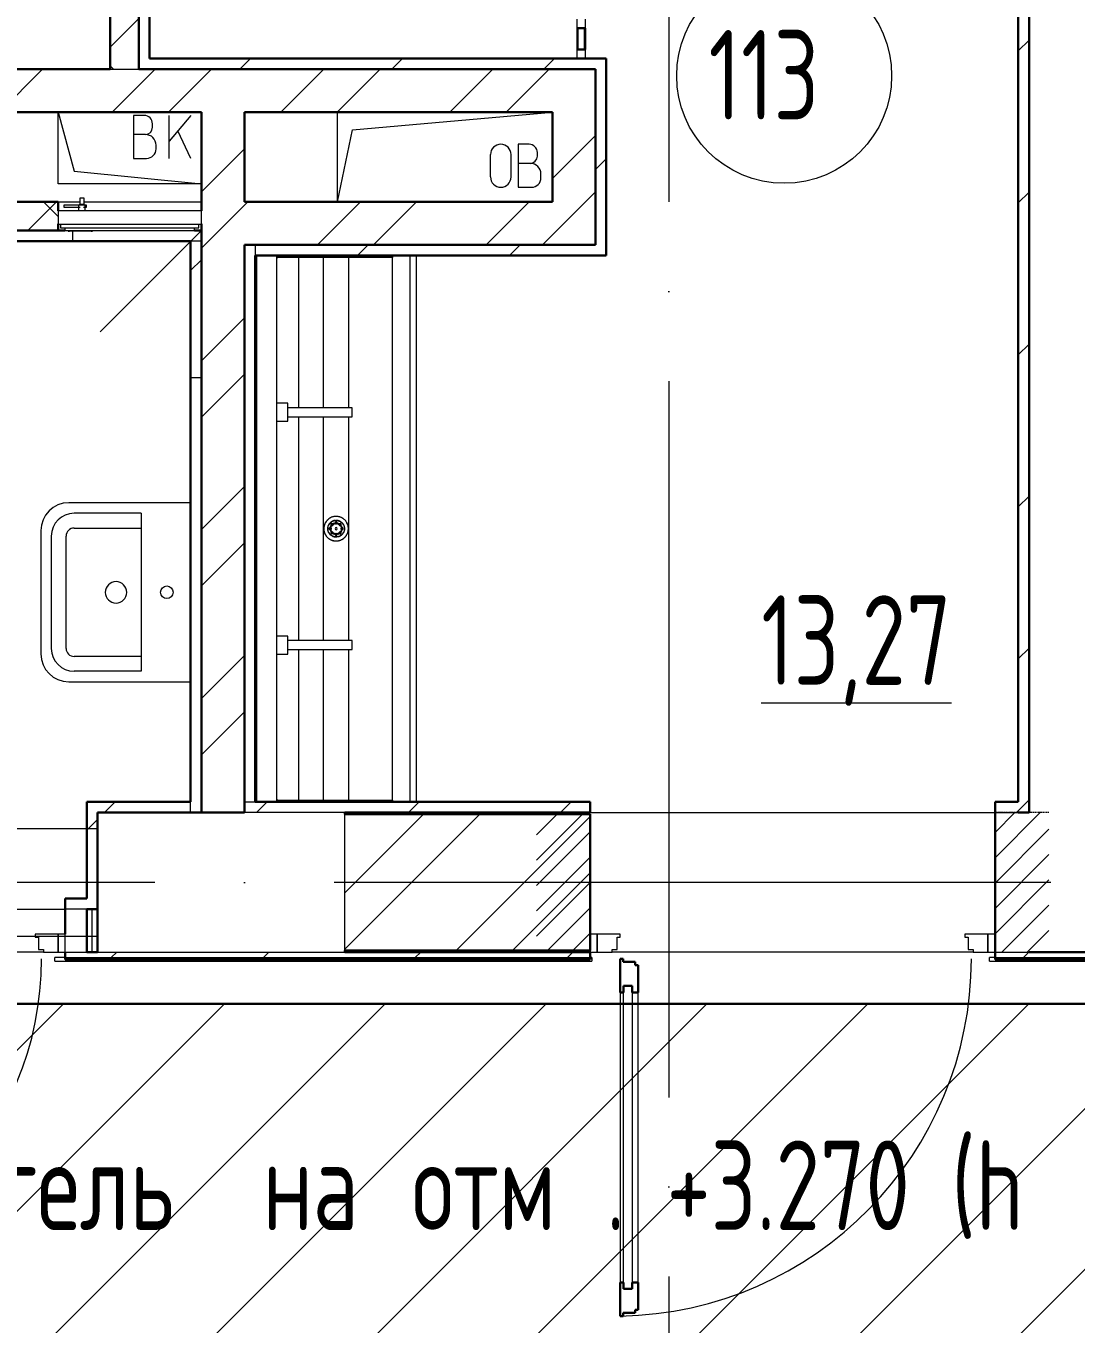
# Model space of a CAD drawing. Header units: millimetres. Extents: x -259809 to 472825, y -397243 to 31861.
# Drawn here: x -48450 to -45520, y -365465 to -361841 of the extents above; entities that cross this region are included whole.
import ezdxf

# ---------------------------------------------------------------- set-up
doc = ezdxf.new("R2010")
doc.units = ezdxf.units.MM
for name, pattern in [('ADSK_Линия сетки', [25, 20, -2.5, 0, -2.5]), ('ADSK_Сверху', [450, 300, -150]), ('ADSK_Штриховая_ш2 п1_5', [4.5, 3, -1.5])]:
    doc.linetypes.add(name, pattern=pattern)
for name, color, linetype, lineweight in [('Аннотация', 252, 'Continuous', 18), ('Витраж', 252, 'Continuous', 9), ('Двери', 252, 'Continuous', 9), ('Линии', 7, 'Continuous', 9), ('лс', 5, 'Continuous', 30), ('Марки помещений', 252, 'Continuous', 20), ('Обобщенные модели', 252, 'Continuous', 18), ('Оборудование', 8, 'Continuous', 18), ('Ограждение', 252, 'Continuous', 9), ('Оси', 252, 'Continuous', 9), ('Перекрытие', 252, 'Continuous', 18), ('Сантехника', 252, 'Continuous', 18), ('Стены внутренние', 252, 'Continuous', 18), ('Стены наружные', 252, 'Continuous', 18), ('Стены разрез', 7, 'Continuous', 30), ('Стены штриховка', 7, 'Continuous', 9)]:
    doc.layers.add(name, color=color, linetype=linetype, lineweight=lineweight)
doc.layers.add('Двери открывание', color=7, linetype='Continuous', lineweight=9, true_color=0xc0c0c0)
doc.styles.add('GOST Common_3', font='', dxfattribs={"height": 3.5})
doc.styles.get('GOST Common_3').set_extended_font_data('GOST 2.304 type A')

# ---------------------------------------------------------------- blocks, each defined once
blk = doc.blocks.new('1 этаж')
at = {"layer": 'Двери', "lineweight": 18, "true_color": 0x636466}
h = blk.add_hatch(dxfattribs=at)
h.set_pattern_fill('FP_2', color=251, angle=180, style=0, pattern_type=2)
h.set_pattern_definition([(225, (-46185.8, -11545.313), (35.3553, -35.3553), [])])
h.paths.add_polyline_path([(-45595.8, -11740.3), (-45595.8, -11350.3), (-45745.8, -11350.3), (-45745.8, -11740.3)])
h.paths.add_polyline_path([(-47025.8, -11740.3), (-46875.8, -11740.3), (-46875.8, -11350.3), (-47025.8, -11350.3)])
at = {"layer": 'Ограждение', "true_color": 0x636466}
h = blk.add_hatch(dxfattribs=at)
h.set_pattern_fill('FP_27', color=251, style=0, pattern_type=2)
h.set_pattern_definition([(0, (-32129.8, 94.4), (0, 600), []), (90, (-32129.8, 94.4), (-600, 4e-14), [])])
h.paths.add_polyline_path([(-46875.8, -11765.3), (-46870.8, -11765.3), (-46870.8, -11755.3), (-46875.8, -11755.3), (-46875.8, -11760.3), (-48340.8, -11760.3), (-48340.8, -11755.3), (-48369.8, -11755.3), (-48369.8, -11765.3), (-47393.4, -11765.3)])
h = blk.add_hatch(dxfattribs=at)
h.set_pattern_fill('FP_26', color=251, style=0, pattern_type=2)
h.set_pattern_definition([(0, (-32119.8, 94.4), (0, 600), []), (90, (-32119.8, 94.4), (-600, 4e-14), [])])
h.paths.add_polyline_path([(-44345.8, -11765.3), (-44350.8, -11760.3), (-45745.8, -11760.3), (-45745.8, -11755.3), (-45760.8, -11755.3), (-45760.8, -11765.3), (-44350.8, -11765.3)])
at = {"color": 251, "lineweight": 18, "true_color": 0x636466}
for p, q in [((-48360.8, -9395.3), (-48316.2, -9559.5)), ((-48360.8, -9595.3), (-48360.8, -9395.3)), ((-48120.6, -9404), (-48150.6, -9404)), ((-48150.6, -9404), (-48150.6, -9524)), ((-47990.6, -9404), (-48050.6, -9475.5)), ((-48050.6, -9524), (-48050.6, -9404)), ((-47580.8, -9645.3), (-47580.8, -9395.3)), ((-47539, -9444.7), (-46980.8, -9395.3)), ((-48117.2, -9457.3), (-48150.6, -9457.3)), ((-48097.2, -9437.3), (-48097.2, -9427.3)), ((-47990.6, -9524), (-48026.5, -9446.8)), ((-47580.8, -9645.3), (-47539, -9444.7)), ((-48087.2, -9497.3), (-48087.2, -9487.3)), ((-47046.4, -9484.6), (-47076.4, -9484.6)), ((-47076.4, -9484.6), (-47076.4, -9604.6)), ((-48150.6, -9524), (-48113.9, -9524)), ((-47153.9, -9575.9), (-47153.9, -9513.3)), ((-47096.6, -9575.9), (-47096.6, -9513.3)), ((-47023.1, -9517.9), (-47023.1, -9507.9)), ((-48316.2, -9559.5), (-47960.8, -9595.3)), ((-47043.1, -9537.9), (-47076.4, -9537.9)), ((-47960.8, -9595.3), (-48360.8, -9595.3)), ((-47013.1, -9577.9), (-47013.1, -9567.9)), ((-47076.4, -9604.6), (-47039.7, -9604.6))]:
    blk.add_line(p, q, dxfattribs=at)
for centre, radius, start, end in [((-48120.6, -9427.3), 23.3, 0, 90), ((-48117.2, -9437.3), 20, 270, 0), ((-48117.2, -9487.3), 30, 0, 90), ((-47125.2, -9513.3), 28.7, 0, 180), ((-47046.4, -9507.9), 23.3, 0, 90), ((-48113.9, -9497.3), 26.7, 270, 0), ((-47043.1, -9517.9), 20, 270, 0), ((-47043.1, -9567.9), 30, 0, 90), ((-47125.2, -9575.9), 28.7, 180, 0), ((-47039.7, -9577.9), 26.7, 270, 0)]:
    blk.add_arc(centre, radius, start, end, dxfattribs=at)
at = {"layer": 'Витраж', "color": 251, "lineweight": 18, "true_color": 0x636466, "extrusion": (0, 0, -1)}
for p, q in [((-46913.3, -9135.3), (-46913.3, -9160.3)), ((-46913.3, -9160.3), (-46888.3, -9160.3)), ((-46888.3, -9160.3), (-46888.3, -9135.3))]:
    blk.add_line(p, q, dxfattribs=at)
at = {"layer": 'Витраж', "color": 251, "true_color": 0x636466}
for p, q in [((-46913.3, -9160.3), (-46913.3, -9220.3)), ((-46888.3, -9160.3), (-46888.3, -9220.3))]:
    blk.add_line(p, q, dxfattribs=at)
at = {"layer": 'Витраж', "color": 251, "lineweight": 18, "true_color": 0x636466}
for p, q in [((-46888.3, -9220.3), (-46913.3, -9220.3)), ((-46913.3, -9220.3), (-46913.3, -9245.3)), ((-46888.3, -9245.3), (-46888.3, -9220.3)), ((-46913.3, -9245.3), (-46888.3, -9245.3))]:
    blk.add_line(p, q, dxfattribs=at)
at = {"layer": 'Двери', "color": 251, "linetype": 'ADSK_Штриховая_ш2 п1_5', "true_color": 0x636466}
for p, q in [((-46875.8, -11350.3), (-47025.8, -11350.3)), ((-46875.8, -11740.3), (-46875.8, -11350.3)), ((-45595.8, -11350.3), (-45745.8, -11350.3)), ((-45745.8, -11350.3), (-45745.8, -11740.3)), ((-47025.8, -11740.3), (-46875.8, -11740.3)), ((-45745.8, -11740.3), (-45595.8, -11740.3))]:
    blk.add_line(p, q, dxfattribs=at)
at = {"layer": 'Двери', "color": 251, "true_color": 0x636466}
for p, q in [((-48360.8, -11690.3), (-48424.8, -11690.3)), ((-48424.8, -11690.3), (-48424.8, -11698.3)), ((-48424.8, -11698.3), (-48415.8, -11698.3)), ((-48415.8, -11698.3), (-48415.8, -11732.3)), ((-48340.8, -11690.3), (-48360.8, -11690.3)), ((-48360.8, -11690.3), (-48360.8, -11740.3)), ((-48360.8, -11740.3), (-48360.8, -11690.3)), ((-48340.8, -11740.3), (-48340.8, -11690.3)), ((-46875.8, -11690.3), (-46875.8, -11740.3)), ((-46855.8, -11690.3), (-46875.8, -11690.3)), ((-46855.8, -11740.3), (-46855.8, -11690.3)), ((-46791.8, -11690.3), (-46855.8, -11690.3)), ((-46855.8, -11690.3), (-46855.8, -11740.3)), ((-46800.8, -11732.3), (-46800.8, -11698.3)), ((-46800.8, -11698.3), (-46791.8, -11698.3)), ((-46791.8, -11698.3), (-46791.8, -11690.3)), ((-45765.8, -11690.3), (-45829.8, -11690.3)), ((-45829.8, -11690.3), (-45829.8, -11698.3)), ((-45829.8, -11698.3), (-45820.8, -11698.3)), ((-45820.8, -11698.3), (-45820.8, -11732.3)), ((-45745.8, -11690.3), (-45765.8, -11690.3)), ((-45765.8, -11690.3), (-45765.8, -11740.3)), ((-45765.8, -11740.3), (-45765.8, -11690.3)), ((-45745.8, -11740.3), (-45745.8, -11690.3)), ((-48415.8, -11732.3), (-48401.8, -11732.3)), ((-48401.8, -11732.3), (-48401.8, -11740.3)), ((-48401.8, -11740.3), (-48360.8, -11740.3)), ((-48360.8, -11740.3), (-48340.8, -11740.3)), ((-46875.8, -11740.3), (-46855.8, -11740.3)), ((-46855.8, -11740.3), (-46814.8, -11740.3)), ((-46814.8, -11740.3), (-46814.8, -11732.3)), ((-46814.8, -11732.3), (-46800.8, -11732.3)), ((-45820.8, -11732.3), (-45806.8, -11732.3)), ((-45806.8, -11732.3), (-45806.8, -11740.3)), ((-45806.8, -11740.3), (-45765.8, -11740.3)), ((-45765.8, -11740.3), (-45745.8, -11740.3)), ((-46782.8, -11834.3), (-46758.8, -11834.3)), ((-46782.8, -12680.3), (-46782.8, -11834.3)), ((-46758.8, -11834.3), (-46758.8, -12680.3)), ((-46791.8, -11852.3), (-46791.8, -12662.3)), ((-46741.8, -12662.3), (-46741.8, -11852.3)), ((-46758.8, -12680.3), (-46782.8, -12680.3))]:
    blk.add_line(p, q, dxfattribs=at)
at = {"layer": 'Двери', "color": 251, "lineweight": 30, "true_color": 0x636466}
for p, q in [((-46783.8, -11758.3), (-46791.8, -11758.3)), ((-46791.8, -11758.3), (-46791.8, -11852.3)), ((-46783.8, -11767.3), (-46783.8, -11758.3)), ((-46749.8, -11767.3), (-46783.8, -11767.3)), ((-46749.8, -11776.3), (-46749.8, -11767.3)), ((-46741.8, -11776.3), (-46749.8, -11776.3)), ((-46741.8, -11852.3), (-46741.8, -11776.3)), ((-46782.8, -11834.3), (-46782.8, -11852.3)), ((-46758.8, -11834.3), (-46782.8, -11834.3)), ((-46758.8, -11852.3), (-46758.8, -11834.3)), ((-46782.8, -11852.3), (-46791.8, -11852.3)), ((-46741.8, -11852.3), (-46758.8, -11852.3)), ((-46791.8, -12662.3), (-46791.8, -12756.3)), ((-46782.8, -12662.3), (-46791.8, -12662.3)), ((-46782.8, -12680.3), (-46782.8, -12662.3)), ((-46758.8, -12680.3), (-46782.8, -12680.3)), ((-46758.8, -12662.3), (-46758.8, -12680.3)), ((-46741.8, -12662.3), (-46758.8, -12662.3)), ((-46741.8, -12738.3), (-46741.8, -12662.3)), ((-46791.8, -12756.3), (-46783.8, -12756.3)), ((-46783.8, -12756.3), (-46783.8, -12747.3)), ((-46783.8, -12747.3), (-46749.8, -12747.3)), ((-46749.8, -12747.3), (-46749.8, -12738.3)), ((-46749.8, -12738.3), (-46741.8, -12738.3))]:
    blk.add_line(p, q, dxfattribs=at)
at = {"layer": 'Двери открывание', "color": 251, "true_color": 0x636466}
for centre, radius, start in [((-49304.8, -11758.3), 898, 271.1485), ((-46809.8, -11758.3), 998, 271.0334)]:
    blk.add_arc(centre, radius, start, 0, dxfattribs=at)
at = {"layer": 'Линии', "color": 251, "linetype": 'ADSK_Сверху', "ltscale": 100, "true_color": 0x636466}
for p, q in [((-59080.8, -11395.3), (-48250.8, -11395.3)), ((-59080.8, -11695.3), (-48250.8, -11695.3))]:
    blk.add_line(p, q, dxfattribs=at)
at = {"layer": 'Марки помещений', "color": 251, "true_color": 0x636466}
blk.add_circle((-46334.3, -9293.4), 300, dxfattribs=at)
at = {"layer": 'Обобщенные модели', "color": 251, "true_color": 0x636466}
for p, q in [((-47990.8, -10485.3), (-48330.8, -10485.3)), ((-48128.8, -10514.7), (-48316, -10514.7)), ((-48128.8, -10514.7), (-48128.8, -10955.9)), ((-48408.8, -10563.3), (-48408.8, -10735.4)), ((-48379.5, -10892.3), (-48379.5, -10578.3)), ((-48338.2, -10892.3), (-48338.2, -10578.3)), ((-48316, -10556), (-48128.8, -10556)), ((-48408.8, -10735.4), (-48408.8, -10907.4)), ((-48128.8, -10914.6), (-48316, -10914.6)), ((-48128.8, -10955.9), (-48316, -10955.9)), ((-48330.8, -10985.3), (-47990.8, -10985.3))]:
    blk.add_line(p, q, dxfattribs=at)
blk.add_circle((-48057.1, -10735.3), 17.5, dxfattribs=at)
for centre, radius, start, end in [((-48330.8, -10563.3), 78, 90, 180), ((-48316, -10578.3), 63.6, 90, 180), ((-48316, -10578.3), 22.3, 90, 180), ((-48199, -10735.7), 30, 90, 270), ((-48199, -10735.7), 30, 270, 90), ((-48330.8, -10907.4), 78, 180, 270), ((-48316, -10892.3), 63.6, 180, 270), ((-48316, -10892.3), 22.3, 180, 270)]:
    blk.add_arc(centre, radius, start, end, dxfattribs=at)
at = {"layer": 'Оборудование', "color": 251, "true_color": 0x636466}
for p, q in [((-48300.4, -9635), (-48300.4, -9652.5)), ((-48288.2, -9635), (-48300.4, -9635)), ((-48288.2, -9652.5), (-48288.2, -9635)), ((-48360.8, -9670.3), (-48360.8, -9706.7)), ((-47960.8, -9670.3), (-48360.8, -9670.3)), ((-48345, -9654.9), (-48345, -9659.9)), ((-48299.1, -9654.9), (-48345, -9654.9)), ((-48345, -9659.9), (-48299.1, -9659.9)), ((-48304, -9654.4), (-48304, -9670.3)), ((-48284.7, -9654.4), (-48304, -9654.4)), ((-48300.4, -9652.5), (-48302.4, -9654.4)), ((-48288.2, -9652.5), (-48300.4, -9652.5)), ((-48281.2, -9654.9), (-48289.5, -9654.9)), ((-48289.5, -9659.9), (-48281.2, -9659.9)), ((-48286.2, -9654.4), (-48288.2, -9652.5)), ((-48284.7, -9670.3), (-48284.7, -9654.4)), ((-48281.2, -9659.9), (-48281.2, -9654.9)), ((-47960.8, -9706.7), (-47960.8, -9670.3)), ((-48359.9, -9707.6), (-47961.7, -9707.6)), ((-48353.8, -9707.6), (-48353.8, -9717.4)), ((-47967.8, -9717.4), (-47967.8, -9707.6)), ((-48352.8, -9718.3), (-47968.8, -9718.3)), ((-48341.8, -9719.8), (-48341.8, -9725.3)), ((-48341.8, -9725.3), (-47979.8, -9725.3)), ((-48332.8, -9725.3), (-48332.8, -9727.3)), ((-48332.8, -9727.3), (-48328.8, -9727.3)), ((-48268.3, -9727.3), (-48328.8, -9727.3)), ((-48268.3, -9727.3), (-48264.3, -9727.3)), ((-48264.3, -9727.3), (-48264.3, -9725.3)), ((-47960.8, -9725.3), (-48243.6, -10008.2)), ((-47979.8, -9725.3), (-47979.8, -9719.8))]:
    blk.add_line(p, q, dxfattribs=at)
for points, knots in [([(-48360.8, -9706.7), (-48360.8, -9706.8), (-48360.8, -9706.9), (-48360.7, -9707.1), (-48360.6, -9707.3), (-48360.4, -9707.4), (-48360.3, -9707.5), (-48360.1, -9707.6), (-48360, -9707.6), (-48359.9, -9707.6)], [0, 0, 0, 0, 0.166667, 0.333333, 0.458333, 0.583333, 0.708333, 0.833333, 1, 1, 1, 1]), ([(-47961.7, -9707.6), (-47961.6, -9707.6), (-47961.5, -9707.6), (-47961.3, -9707.5), (-47961.2, -9707.4), (-47961, -9707.3), (-47960.9, -9707.1), (-47960.8, -9706.9), (-47960.8, -9706.8), (-47960.8, -9706.7)], [-1, -1, -1, -1, -0.833333, -0.75, -0.583333, -0.458333, -0.333333, -0.166667, 0, 0, 0, 0]), ([(-48353.8, -9717.4), (-48353.8, -9717.4), (-48353.8, -9717.6), (-48353.7, -9717.8), (-48353.6, -9718), (-48353.4, -9718.1), (-48353.3, -9718.2), (-48353.2, -9718.2), (-48353.1, -9718.3), (-48352.9, -9718.3), (-48352.8, -9718.3)], [0, 0, 0, 0, 0.166667, 0.333333, 0.458333, 0.583333, 0.666667, 0.75, 0.833333, 1, 1, 1, 1]), ([(-48343.3, -9718.3), (-48343.2, -9718.3), (-48343, -9718.3), (-48342.7, -9718.4), (-48342.6, -9718.5), (-48342.4, -9718.6), (-48342.2, -9718.8), (-48342.1, -9718.9), (-48342, -9719.1), (-48341.9, -9719.3), (-48341.8, -9719.5), (-48341.8, -9719.7), (-48341.8, -9719.8)], [0, 0, 0, 0, 0.166667, 0.25, 0.333333, 0.416667, 0.5, 0.583333, 0.666667, 0.75, 0.833333, 1, 1, 1, 1]), ([(-47979.8, -9719.8), (-47979.8, -9719.7), (-47979.8, -9719.5), (-47979.7, -9719.3), (-47979.6, -9719.1), (-47979.5, -9718.9), (-47979.4, -9718.8), (-47979.2, -9718.6), (-47979, -9718.5), (-47978.9, -9718.4), (-47978.6, -9718.3), (-47978.4, -9718.3), (-47978.3, -9718.3)], [-1, -1, -1, -1, -0.833333, -0.75, -0.666667, -0.583333, -0.5, -0.416667, -0.333333, -0.25, -0.166667, 0, 0, 0, 0]), ([(-47968.8, -9718.3), (-47968.7, -9718.3), (-47968.5, -9718.3), (-47968.4, -9718.2), (-47968.3, -9718.2), (-47968.2, -9718.1), (-47968, -9718), (-47967.9, -9717.8), (-47967.8, -9717.6), (-47967.8, -9717.4), (-47967.8, -9717.4)], [-1, -1, -1, -1, -0.833333, -0.75, -0.666667, -0.583333, -0.458333, -0.333333, -0.166667, 0, 0, 0, 0])]:
    blk.add_open_spline(points, degree=3, knots=knots, dxfattribs=at)
at = {"layer": 'Ограждение', "color": 251, "true_color": 0x636466}
for p, q in [((-48369.8, -11765.3), (-48369.8, -11755.3)), ((-48340.8, -11755.3), (-48369.8, -11755.3)), ((-48369.8, -11765.3), (-46870.8, -11765.3)), ((-46870.8, -11755.3), (-46875.8, -11755.3)), ((-46870.8, -11755.3), (-46870.8, -11765.3)), ((-45760.8, -11765.3), (-45760.8, -11755.3)), ((-45745.8, -11755.3), (-45760.8, -11755.3)), ((-45760.8, -11765.3), (-44345.8, -11765.3))]:
    blk.add_line(p, q, dxfattribs=at)
at = {"layer": 'Оси', "color": 251, "linetype": 'ADSK_Линия сетки', "ltscale": 100, "true_color": 0x636466}
for p, q in [((-46655.8, -2645.3), (-46655.8, -33771.4)), ((4411.5, -11545.3), (-72528.1, -11545.3))]:
    blk.add_line(p, q, dxfattribs=at)
at = {"layer": 'Перекрытие', "color": 251, "ltscale": 100, "true_color": 0x636466}
for p, q in [((-48360.8, -9595.3), (-48360.8, -9395.3)), ((-47580.8, -9645.3), (-47580.8, -9395.3)), ((-47960.8, -9595.3), (-48360.8, -9595.3))]:
    blk.add_line(p, q, dxfattribs=at)
at = {"layer": 'Сантехника', "color": 251, "true_color": 0x636466}
for p, q in [((-47805.8, -11320.3), (-47805.8, -9795.3)), ((-47749.8, -9800.3), (-47749.8, -9795.3)), ((-47749.8, -9795.3), (-47749.8, -9800.3)), ((-47749.8, -11315.3), (-47749.8, -9800.3)), ((-47749.8, -9800.3), (-47747.4, -9800.3)), ((-47738.9, -9800.3), (-47747.4, -9800.3)), ((-47738.9, -9800.3), (-47738.9, -9795.3)), ((-47427.8, -9800.3), (-47738.9, -9800.3)), ((-47688.4, -10220.4), (-47688.4, -9800.3)), ((-47620.4, -10220.3), (-47620.4, -9800.3)), ((-47549.7, -10220.3), (-47549.7, -9800.3)), ((-47427.8, -9795.3), (-47427.8, -9800.3)), ((-47427.8, -11315.3), (-47427.8, -9800.3)), ((-47377.8, -11320.3), (-47377.8, -9795.3)), ((-47360.8, -11320.3), (-47360.8, -9795.3)), ((-47719.8, -10207.8), (-47749.8, -10207.8)), ((-47719.8, -10257.8), (-47719.8, -10207.8)), ((-47539.8, -10220.3), (-47719.8, -10220.3)), ((-47719.8, -10245.3), (-47539.8, -10245.3)), ((-47688.4, -10870.4), (-47688.4, -10245.2)), ((-47620.4, -10870.3), (-47620.4, -10245.3)), ((-47549.7, -10870.3), (-47549.7, -10245.3)), ((-47539.8, -10245.3), (-47539.8, -10220.3)), ((-47749.8, -10257.8), (-47719.8, -10257.8)), ((-47719.8, -10857.8), (-47749.8, -10857.8)), ((-47719.8, -10907.8), (-47719.8, -10857.8)), ((-47539.8, -10870.3), (-47719.8, -10870.3)), ((-47539.8, -10895.3), (-47539.8, -10870.3)), ((-47749.8, -10907.8), (-47719.8, -10907.8)), ((-47719.8, -10895.3), (-47539.8, -10895.3)), ((-47688.4, -11315.3), (-47688.4, -10895.2)), ((-47620.4, -11315.3), (-47620.4, -10895.3)), ((-47549.7, -11315.3), (-47549.7, -10895.3)), ((-47749.8, -11320.3), (-47749.8, -11315.3)), ((-47747.4, -11315.3), (-47749.8, -11315.3)), ((-47749.8, -11315.3), (-47749.8, -11320.3)), ((-47747.4, -11315.3), (-47738.9, -11315.3)), ((-47738.9, -11315.3), (-47427.8, -11315.3)), ((-47738.9, -11320.3), (-47738.9, -11315.3)), ((-47427.8, -11315.3), (-47427.8, -11320.3))]:
    blk.add_line(p, q, dxfattribs=at)
at = {"layer": 'Сантехника', "color": 251, "true_color": 0x636466, "flags": 128}
for points in [[(-47550.5, -10557.8), (-47550.5, -10556.4), (-47550.6, -10555.1), (-47550.7, -10553.7), (-47550.9, -10552.3), (-47551.2, -10551), (-47551.5, -10549.7), (-47551.8, -10548.3), (-47552.2, -10547), (-47552.7, -10545.7), (-47553.2, -10544.5), (-47553.8, -10543.2), (-47554.4, -10542), (-47555, -10540.8), (-47555.7, -10539.6), (-47556.5, -10538.4), (-47557.3, -10537.3), (-47558.1, -10536.2), (-47559, -10535.2), (-47559.9, -10534.2), (-47560.9, -10533.2), (-47561.9, -10532.3), (-47562.9, -10531.4), (-47564, -10530.5), (-47565.1, -10529.7), (-47566.3, -10529), (-47567.4, -10528.2), (-47568.6, -10527.6), (-47569.9, -10526.9), (-47571.1, -10526.4), (-47572.4, -10525.8), (-47573.7, -10525.4), (-47575, -10525), (-47576.3, -10524.6), (-47577.6, -10524.3), (-47579, -10524), (-47580.3, -10523.8), (-47581.7, -10523.7), (-47583.1, -10523.6), (-47584.4, -10523.5), (-47585.8, -10523.5), (-47587.2, -10523.6), (-47588.5, -10523.7), (-47589.9, -10523.9), (-47591.3, -10524.1), (-47592.6, -10524.4), (-47593.9, -10524.7), (-47595.2, -10525.1), (-47596.5, -10525.6), (-47597.8, -10526.1), (-47599.1, -10526.6), (-47600.3, -10527.2), (-47601.5, -10527.9), (-47602.7, -10528.6), (-47603.9, -10529.3), (-47605, -10530.1), (-47606.1, -10530.9), (-47607.1, -10531.8), (-47608.2, -10532.7), (-47609.1, -10533.7), (-47610.1, -10534.6), (-47611, -10535.7), (-47611.9, -10536.7), (-47612.7, -10537.8), (-47613.5, -10539), (-47614.2, -10540.1), (-47614.9, -10541.3), (-47615.5, -10542.5), (-47616.1, -10543.8), (-47616.6, -10545), (-47617.1, -10546.3), (-47617.6, -10547.6), (-47617.9, -10548.9), (-47618.3, -10550.3), (-47618.5, -10551.6), (-47618.8, -10553), (-47618.9, -10554.3), (-47619, -10555.7), (-47619.1, -10557.1), (-47619.1, -10557.8)], [(-47608.1, -10557.8), (-47608.1, -10556.9), (-47608, -10556), (-47607.9, -10555), (-47607.8, -10554.1), (-47607.6, -10553.2), (-47607.4, -10552.3), (-47607.2, -10551.4), (-47606.9, -10550.5), (-47606.6, -10549.6), (-47606.3, -10548.7), (-47605.9, -10547.9), (-47605.5, -10547.1), (-47605, -10546.2), (-47604.5, -10545.4), (-47604, -10544.7), (-47603.5, -10543.9), (-47602.9, -10543.2), (-47602.3, -10542.4), (-47601.7, -10541.8), (-47601, -10541.1), (-47600.4, -10540.5), (-47599.6, -10539.9), (-47598.9, -10539.3), (-47598.2, -10538.7), (-47597.4, -10538.2), (-47596.6, -10537.7), (-47595.8, -10537.3), (-47595, -10536.8), (-47594.1, -10536.5), (-47593.2, -10536.1), (-47592.4, -10535.8), (-47591.5, -10535.5), (-47590.6, -10535.2), (-47589.7, -10535), (-47588.8, -10534.9), (-47587.8, -10534.7), (-47586.9, -10534.6), (-47586, -10534.5), (-47585.1, -10534.5), (-47584.1, -10534.5), (-47583.2, -10534.6), (-47582.3, -10534.7), (-47581.3, -10534.8), (-47580.4, -10534.9), (-47579.5, -10535.1), (-47578.6, -10535.4), (-47577.7, -10535.6), (-47576.8, -10535.9), (-47576, -10536.3), (-47575.1, -10536.6), (-47574.3, -10537), (-47573.4, -10537.5), (-47572.6, -10537.9), (-47571.9, -10538.4), (-47571.1, -10539), (-47570.3, -10539.5), (-47569.6, -10540.1), (-47568.9, -10540.8), (-47568.3, -10541.4), (-47567.6, -10542.1), (-47567, -10542.8), (-47566.4, -10543.5), (-47565.9, -10544.2), (-47565.3, -10545), (-47564.8, -10545.8), (-47564.4, -10546.6), (-47563.9, -10547.4), (-47563.5, -10548.3), (-47563.2, -10549.1), (-47562.8, -10550), (-47562.6, -10550.9), (-47562.3, -10551.8), (-47562.1, -10552.7), (-47561.9, -10553.6), (-47561.7, -10554.5), (-47561.6, -10555.5), (-47561.5, -10556.4), (-47561.5, -10557.3), (-47561.5, -10557.8)], [(-47605.2, -10547.2), (-47604.8, -10546.4), (-47604.3, -10545.6), (-47603.8, -10544.8), (-47603.3, -10544.1), (-47602.7, -10543.3), (-47602.1, -10542.6), (-47601.5, -10541.9), (-47600.9, -10541.3), (-47600.2, -10540.7), (-47599.5, -10540.1), (-47598.8, -10539.5)], [(-47601.3, -10541.4), (-47602, -10542.1), (-47602.6, -10542.8), (-47603.2, -10543.5), (-47603.7, -10544.2), (-47604.3, -10545), (-47604.8, -10545.8), (-47605.2, -10546.6)], [(-47601, -10557.8), (-47601, -10557.2), (-47600.9, -10556.5), (-47600.9, -10555.9), (-47600.8, -10555.2), (-47600.7, -10554.6), (-47600.5, -10554), (-47600.4, -10553.3), (-47600.2, -10552.7), (-47600, -10552.1), (-47599.7, -10551.5), (-47599.5, -10550.9), (-47599.2, -10550.3), (-47598.9, -10549.8), (-47598.5, -10549.2), (-47598.2, -10548.7), (-47597.8, -10548.1), (-47597.4, -10547.6), (-47597, -10547.1), (-47596.5, -10546.7), (-47596.1, -10546.2), (-47595.6, -10545.7), (-47595.1, -10545.3), (-47594.6, -10544.9), (-47594.1, -10544.5), (-47593.6, -10544.2)], [(-47598, -10538.9), (-47597.2, -10538.4), (-47596.5, -10537.9), (-47595.7, -10537.5), (-47594.8, -10537.1), (-47594, -10536.7), (-47593.1, -10536.3), (-47592.3, -10536), (-47591.4, -10535.7), (-47590.5, -10535.5), (-47589.6, -10535.3), (-47588.7, -10535.1), (-47587.8, -10535), (-47586.9, -10534.9), (-47586, -10534.8), (-47585.1, -10534.8), (-47584.1, -10534.8), (-47583.2, -10534.8), (-47582.3, -10534.9), (-47581.4, -10535), (-47580.5, -10535.2), (-47579.6, -10535.4), (-47578.7, -10535.6), (-47577.8, -10535.9), (-47576.9, -10536.2), (-47576.1, -10536.5), (-47575.2, -10536.9), (-47574.4, -10537.3), (-47573.6, -10537.7), (-47572.8, -10538.2), (-47572, -10538.7), (-47571.2, -10539.2), (-47570.5, -10539.7), (-47569.8, -10540.3), (-47569.1, -10540.9), (-47568.4, -10541.6), (-47567.8, -10542.3), (-47567.2, -10542.9), (-47566.6, -10543.7), (-47566.1, -10544.4), (-47565.6, -10545.2), (-47565.1, -10545.9), (-47564.6, -10546.7)], [(-47588.3, -10534.8), (-47589.2, -10534.9), (-47590.1, -10535.1), (-47591, -10535.4), (-47591.9, -10535.6), (-47592.8, -10535.9), (-47593.6, -10536.3), (-47594.5, -10536.6), (-47595.3, -10537)], [(-47588.2, -10542), (-47587.6, -10541.8), (-47586.9, -10541.8), (-47586.3, -10541.7), (-47585.6, -10541.6), (-47585, -10541.6), (-47584.3, -10541.6), (-47583.7, -10541.7), (-47583, -10541.7), (-47582.4, -10541.8), (-47581.8, -10541.9)], [(-47573.8, -10537.3), (-47574.7, -10536.8), (-47575.5, -10536.5), (-47576.4, -10536.1), (-47577.2, -10535.8), (-47578.1, -10535.5), (-47579, -10535.2), (-47579.9, -10535), (-47580.8, -10534.9), (-47581.8, -10534.7)], [(-47575.8, -10544.3), (-47575.3, -10544.7), (-47574.8, -10545.1), (-47574.3, -10545.5), (-47573.8, -10546), (-47573.3, -10546.4), (-47572.9, -10546.9), (-47572.4, -10547.4), (-47572, -10547.9), (-47571.6, -10548.4), (-47571.3, -10548.9), (-47570.9, -10549.5), (-47570.6, -10550), (-47570.3, -10550.6), (-47570, -10551.2), (-47569.8, -10551.8), (-47569.5, -10552.4), (-47569.3, -10553), (-47569.2, -10553.6), (-47569, -10554.3), (-47568.9, -10554.9), (-47568.8, -10555.5), (-47568.7, -10556.2), (-47568.6, -10556.8), (-47568.6, -10557.5), (-47568.6, -10557.8)], [(-47564.6, -10546.2), (-47565.1, -10545.4), (-47565.6, -10544.7), (-47566.1, -10543.9), (-47566.7, -10543.2), (-47567.3, -10542.4), (-47567.9, -10541.8), (-47568.6, -10541.1)], [(-47619.1, -10557.8), (-47619.1, -10559.2), (-47619, -10560.6), (-47618.9, -10561.9), (-47618.7, -10563.3), (-47618.4, -10564.6), (-47618.1, -10566), (-47617.8, -10567.3), (-47617.4, -10568.6), (-47616.9, -10569.9), (-47616.4, -10571.2), (-47615.8, -10572.4), (-47615.2, -10573.7), (-47614.6, -10574.9), (-47613.9, -10576), (-47613.1, -10577.2), (-47612.3, -10578.3), (-47611.5, -10579.4), (-47610.6, -10580.4), (-47609.7, -10581.4), (-47608.7, -10582.4), (-47607.7, -10583.4), (-47606.7, -10584.2), (-47605.6, -10585.1), (-47604.5, -10585.9), (-47603.3, -10586.7), (-47602.2, -10587.4), (-47601, -10588.1), (-47599.7, -10588.7), (-47598.5, -10589.3), (-47597.2, -10589.8), (-47595.9, -10590.3), (-47594.6, -10590.7), (-47593.3, -10591), (-47592, -10591.4), (-47590.6, -10591.6), (-47589.3, -10591.8), (-47587.9, -10592), (-47586.5, -10592.1), (-47585.2, -10592.1), (-47583.8, -10592.1), (-47582.4, -10592), (-47581.1, -10591.9), (-47579.7, -10591.7), (-47578.4, -10591.5), (-47577, -10591.2), (-47575.7, -10590.9), (-47574.4, -10590.5), (-47573.1, -10590), (-47571.8, -10589.5), (-47570.5, -10589), (-47569.3, -10588.4), (-47568.1, -10587.8), (-47566.9, -10587.1), (-47565.7, -10586.3), (-47564.6, -10585.5), (-47563.5, -10584.7), (-47562.5, -10583.8), (-47561.4, -10582.9), (-47560.5, -10582), (-47559.5, -10581), (-47558.6, -10580), (-47557.7, -10578.9), (-47556.9, -10577.8), (-47556.1, -10576.7), (-47555.4, -10575.5), (-47554.7, -10574.3), (-47554.1, -10573.1), (-47553.5, -10571.8), (-47553, -10570.6), (-47552.5, -10569.3), (-47552, -10568), (-47551.7, -10566.7), (-47551.3, -10565.4), (-47551.1, -10564), (-47550.8, -10562.7), (-47550.7, -10561.3), (-47550.6, -10559.9), (-47550.5, -10558.6), (-47550.5, -10557.8)], [(-47607.7, -10553.6), (-47607.9, -10554.5), (-47608, -10555.5), (-47608.1, -10556.4), (-47608.1, -10557.3), (-47608.1, -10557.8)], [(-47608.1, -10557.8), (-47608.1, -10558.7), (-47608, -10559.7), (-47607.9, -10560.6), (-47607.8, -10561.5)], [(-47561.5, -10557.8), (-47561.5, -10558.7), (-47561.6, -10559.7), (-47561.7, -10560.6), (-47561.8, -10561.5), (-47562, -10562.4), (-47562.2, -10563.4), (-47562.4, -10564.3), (-47562.7, -10565.1), (-47563, -10566), (-47563.3, -10566.9), (-47563.7, -10567.7), (-47564.1, -10568.6), (-47564.6, -10569.4), (-47565.1, -10570.2), (-47565.6, -10571), (-47566.1, -10571.7), (-47566.7, -10572.5), (-47567.3, -10573.2), (-47567.9, -10573.9), (-47568.6, -10574.5), (-47569.2, -10575.2), (-47570, -10575.8), (-47570.7, -10576.4), (-47571.4, -10576.9), (-47572.2, -10577.4), (-47573, -10577.9), (-47573.8, -10578.4), (-47574.7, -10578.8), (-47575.5, -10579.2), (-47576.4, -10579.5), (-47577.2, -10579.8), (-47578.1, -10580.1), (-47579, -10580.4), (-47579.9, -10580.6), (-47580.8, -10580.8), (-47581.8, -10580.9), (-47582.7, -10581), (-47583.6, -10581.1), (-47584.5, -10581.1), (-47585.5, -10581.1), (-47586.4, -10581.1), (-47587.3, -10581), (-47588.3, -10580.9), (-47589.2, -10580.7), (-47590.1, -10580.5), (-47591, -10580.3), (-47591.9, -10580), (-47592.8, -10579.7), (-47593.6, -10579.4), (-47594.5, -10579), (-47595.3, -10578.6), (-47596.2, -10578.2), (-47597, -10577.7), (-47597.7, -10577.2), (-47598.5, -10576.7), (-47599.3, -10576.1), (-47600, -10575.5), (-47600.7, -10574.9), (-47601.3, -10574.2), (-47602, -10573.6), (-47602.6, -10572.9), (-47603.2, -10572.1), (-47603.7, -10571.4), (-47604.3, -10570.6), (-47604.8, -10569.8), (-47605.2, -10569), (-47605.7, -10568.2), (-47606.1, -10567.3), (-47606.4, -10566.5), (-47606.8, -10565.6), (-47607, -10564.7), (-47607.3, -10563.8), (-47607.5, -10562.9), (-47607.7, -10562), (-47607.9, -10561.1), (-47608, -10560.2), (-47608.1, -10559.2), (-47608.1, -10558.3), (-47608.1, -10557.8)], [(-47607.8, -10557.8), (-47607.8, -10556.9), (-47607.8, -10556), (-47607.7, -10555.1), (-47607.5, -10554.1), (-47607.4, -10553.2), (-47607.2, -10552.3)], [(-47607.3, -10562.9), (-47607.5, -10562), (-47607.6, -10561.1), (-47607.7, -10560.1), (-47607.8, -10559.2), (-47607.8, -10558.3), (-47607.8, -10557.8)], [(-47580.9, -10580.5), (-47581.8, -10580.7), (-47582.7, -10580.8), (-47583.6, -10580.8), (-47584.6, -10580.8), (-47585.5, -10580.8), (-47586.4, -10580.8), (-47587.3, -10580.7), (-47588.2, -10580.6), (-47589.1, -10580.4), (-47590, -10580.2), (-47590.9, -10580), (-47591.8, -10579.8), (-47592.7, -10579.5), (-47593.5, -10579.1), (-47594.4, -10578.8), (-47595.2, -10578.4), (-47596, -10577.9), (-47596.8, -10577.5), (-47597.6, -10577), (-47598.4, -10576.4), (-47599.1, -10575.9), (-47599.8, -10575.3), (-47600.5, -10574.7), (-47601.2, -10574), (-47601.8, -10573.4), (-47602.4, -10572.7), (-47603, -10572), (-47603.5, -10571.2), (-47604.1, -10570.5), (-47604.5, -10569.7), (-47605, -10568.9)], [(-47605, -10569.4), (-47604.5, -10570.2), (-47604, -10571), (-47603.5, -10571.7), (-47602.9, -10572.5), (-47602.3, -10573.2), (-47601.7, -10573.9), (-47601, -10574.5)], [(-47593.8, -10571.3), (-47594.3, -10570.9), (-47594.9, -10570.5), (-47595.4, -10570.1), (-47595.8, -10569.7), (-47596.3, -10569.2), (-47596.7, -10568.8), (-47597.2, -10568.3), (-47597.6, -10567.8), (-47598, -10567.2), (-47598.3, -10566.7), (-47598.7, -10566.2), (-47599, -10565.6), (-47599.3, -10565), (-47599.6, -10564.4), (-47599.8, -10563.8), (-47600.1, -10563.2), (-47600.3, -10562.6), (-47600.5, -10562), (-47600.6, -10561.4), (-47600.7, -10560.7), (-47600.8, -10560.1), (-47600.9, -10559.5), (-47601, -10558.8), (-47601, -10558.2), (-47601, -10557.8)], [(-47595.2, -10578.6), (-47595, -10578.8), (-47594.1, -10579.2), (-47593.2, -10579.5), (-47592.4, -10579.8), (-47591.5, -10580.1), (-47590.6, -10580.4), (-47589.7, -10580.6), (-47588.8, -10580.8), (-47587.8, -10580.9)], [(-47581.4, -10573.7), (-47582, -10573.8), (-47582.7, -10573.9), (-47583.3, -10573.9), (-47584, -10574), (-47584.6, -10574), (-47585.3, -10574), (-47585.9, -10574), (-47586.6, -10573.9), (-47587.2, -10573.8), (-47587.8, -10573.7)], [(-47571.6, -10576.7), (-47572.4, -10577.2), (-47573.1, -10577.7), (-47573.9, -10578.1), (-47574.8, -10578.5), (-47575.6, -10578.9), (-47576.5, -10579.3), (-47577.3, -10579.6)], [(-47576.8, -10579.7), (-47576, -10579.4), (-47575.1, -10579), (-47574.3, -10578.6)], [(-47568.6, -10557.8), (-47568.6, -10558.5), (-47568.7, -10559.1), (-47568.7, -10559.8), (-47568.8, -10560.4), (-47568.9, -10561), (-47569.1, -10561.7), (-47569.2, -10562.3), (-47569.4, -10562.9), (-47569.6, -10563.5), (-47569.9, -10564.1), (-47570.1, -10564.7), (-47570.4, -10565.3), (-47570.7, -10565.9), (-47571.1, -10566.4), (-47571.4, -10567), (-47571.8, -10567.5), (-47572.2, -10568), (-47572.6, -10568.5), (-47573.1, -10569), (-47573.5, -10569.4), (-47574, -10569.9), (-47574.5, -10570.3), (-47575, -10570.7), (-47575.5, -10571.1), (-47576, -10571.4)], [(-47564.4, -10568.5), (-47564.8, -10569.3), (-47565.3, -10570.1), (-47565.8, -10570.8), (-47566.3, -10571.6), (-47566.9, -10572.3), (-47567.5, -10573), (-47568.1, -10573.7), (-47568.8, -10574.3), (-47569.4, -10575), (-47570.1, -10575.6), (-47570.8, -10576.1)], [(-47568.3, -10574.2), (-47567.6, -10573.6), (-47567, -10572.9), (-47566.4, -10572.1), (-47565.9, -10571.4), (-47565.3, -10570.6), (-47564.8, -10569.8), (-47564.4, -10569)], [(-47561.8, -10557.8), (-47561.8, -10558.7), (-47561.8, -10559.7), (-47561.9, -10560.6), (-47562.1, -10561.5), (-47562.2, -10562.4), (-47562.4, -10563.3)], [(-47562.3, -10552.7), (-47562.1, -10553.7), (-47562, -10554.6), (-47561.9, -10555.5), (-47561.8, -10556.4), (-47561.8, -10557.3), (-47561.8, -10557.8)], [(-47561.9, -10562), (-47561.7, -10561.1), (-47561.6, -10560.2), (-47561.5, -10559.2), (-47561.5, -10558.3), (-47561.5, -10557.8)], [(-47561.5, -10557.8), (-47561.5, -10556.9), (-47561.6, -10556), (-47561.7, -10555), (-47561.8, -10554.1)]]:
    blk.add_lwpolyline(points, dxfattribs=at)
at = {"layer": 'Сантехника', "color": 251, "true_color": 0x636466}
for centre, radius, start, end in [((-47584.8, -10557.8), 34.3, 145.0376, 161.2102), ((-47584.8, -10557.8), 34.3, 133.5244, 136.5478), ((-47584.8, -10557.8), 34.3, 112.2071, 130.7179), ((-47584.8, -10557.8), 23, 144, 154.1058), ((-47584.8, -10557.8), 15.9, 0, 180), ((-47596.3, -10546.4), 3, 45, 225), ((-47596.3, -10546.4), 3, 135, 195), ((-47584.8, -10557.8), 18.1, 136.4294, 141.4432), ((-47596.3, -10546.4), 3, 225, 45), ((-47596.3, -10546.4), 3, 90, 120), ((-47584.8, -10557.8), 16.2, 110.5449, 130.4644), ((-47584.8, -10557.8), 13.9, 45, 135), ((-47584.8, -10557.8), 13.9, 45, 135), ((-47596.3, -10546.4), 3, 330, 45), ((-47584.8, -10557.8), 14.1, 113.7949, 123.75), ((-47584.8, -10557.8), 14.1, 102.5449, 112.5), ((-47584.8, -10557.8), 16.2, 45, 101.028), ((-47584.8, -10541.6), 3, 75.0441, 180), ((-47584.8, -10541.6), 3, 75.0441, 180), ((-47584.8, -10541.6), 3, 180, 255), ((-47584.8, -10541.6), 3, 180, 284.9559), ((-47584.8, -10557.8), 14.1, 91.2949, 101.25), ((-47584.8, -10557.8), 34.3, 81.2405, 94.5295), ((-47584.8, -10557.8), 14.1, 86.8193, 100.001), ((-47584.8, -10557.8), 18.1, 83.5568, 96.4432), ((-47584.8, -10557.8), 14.1, 80.0449, 90), ((-47584.8, -10541.6), 3, 0, 75), ((-47584.8, -10541.6), 3, 0, 75), ((-47584.8, -10541.6), 3, 285, 0), ((-47584.8, -10541.6), 3, 285, 0), ((-47584.8, -10557.8), 14.1, 68.7949, 78.75), ((-47584.8, -10557.8), 14.1, 57.5449, 67.5), ((-47584.8, -10557.8), 34.3, 75.5624, 79.0767), ((-47573.3, -10546.4), 3, 135, 210), ((-47573.3, -10546.4), 3, 135, 315), ((-47573.3, -10546.4), 3, 315, 135), ((-47584.8, -10557.8), 34.3, 56.7153, 72.8932), ((-47573.3, -10546.4), 3, 60, 90), ((-47573.3, -10546.4), 3, 345, 45), ((-47584.8, -10557.8), 23, 25.3123, 36), ((-47584.8, -10557.8), 34.3, 45.5559, 46.7381), ((-47584.8, -10557.8), 34.3, 20.4173, 38.2302), ((-47584.8, -10557.8), 34.3, 170.6068, 180), ((-47584.8, -10557.8), 34.3, 180, 184.4583), ((-47584.8, -10557.8), 34.3, 186.4389, 189.3932), ((-47584.8, -10557.8), 34.3, 164.3157, 167.198), ((-47584.8, -10557.8), 34.3, 200.4173, 218.2302), ((-47584.8, -10557.8), 23, 205.3123, 216), ((-47601, -10557.8), 3, 90, 180), ((-47601, -10557.8), 3, 150, 180), ((-47601, -10557.8), 3, 180, 210), ((-47601, -10557.8), 3, 180, 270), ((-47601, -10557.8), 3, 90, 105), ((-47601, -10557.8), 3, 255, 270), ((-47584.8, -10557.8), 16.2, 158.4339, 180), ((-47601, -10557.8), 3, 30, 90), ((-47601, -10557.8), 3, 0, 90), ((-47601, -10557.8), 3, 270, 0), ((-47601, -10557.8), 3, 270, 330), ((-47584.8, -10557.8), 15.9, 180, 0), ((-47584.8, -10557.8), 16.2, 135, 155.2568), ((-47596.3, -10569.3), 3, 135, 315), ((-47596.3, -10569.3), 3, 165, 225), ((-47596.3, -10546.4), 3, 210, 225), ((-47584.8, -10557.8), 14.1, 173.2684, 180), ((-47584.8, -10557.8), 14.1, 180, 186.7316), ((-47596.3, -10569.3), 3, 135, 150), ((-47596.3, -10546.4), 3, 225, 285), ((-47596.3, -10569.3), 3, 75, 135), ((-47596.3, -10569.3), 3, 315, 135), ((-47596.3, -10569.3), 3, 240, 270), ((-47584.8, -10557.8), 16.2, 219.3943, 225), ((-47584.8, -10557.8), 14.1, 219.9619, 225), ((-47584.8, -10557.8), 14.1, 127.2178, 138.2234), ((-47584.8, -10557.8), 14.1, 221.7766, 232.7822), ((-47584.8, -10557.8), 16.2, 229.5356, 281.028), ((-47584.8, -10557.8), 14.1, 125.0449, 135), ((-47584.8, -10557.8), 13.9, 225, 315), ((-47584.8, -10557.8), 13.9, 225, 315), ((-47584.8, -10557.8), 14.1, 226.2949, 236.25), ((-47596.3, -10569.3), 3, 315, 30), ((-47584.8, -10557.8), 14.1, 237.5449, 247.5), ((-47584.8, -10557.8), 14.1, 248.7949, 258.75), ((-47584.8, -10557.8), 3, 0, 180), ((-47584.8, -10557.8), 3, 180, 0), ((-47584.8, -10574), 3, 0, 180), ((-47584.8, -10574), 3, 105, 180), ((-47584.8, -10574), 3, 180, 284.9559), ((-47584.8, -10574), 3, 180, 284.9559), ((-47584.8, -10557.8), 14.1, 260.0449, 270), ((-47584.8, -10557.8), 14.1, 260.5238, 275.3542), ((-47584.8, -10557.8), 18.1, 263.5568, 276.4432), ((-47584.8, -10557.8), 14.1, 271.2949, 281.25), ((-47584.8, -10574), 3, 0, 75), ((-47584.8, -10574), 3, 285, 0), ((-47584.8, -10574), 3, 285, 0), ((-47584.8, -10557.8), 14.1, 282.5449, 292.5), ((-47584.8, -10557.8), 14.1, 293.7949, 303.75), ((-47584.8, -10557.8), 16.2, 292.466, 315), ((-47584.8, -10557.8), 14.1, 46.2949, 56.25), ((-47584.8, -10557.8), 14.1, 42.2028, 55.2148), ((-47584.8, -10557.8), 14.1, 304.7852, 317.7972), ((-47584.8, -10557.8), 14.1, 305.0449, 315), ((-47573.3, -10569.3), 3, 45, 225), ((-47573.3, -10569.3), 3, 150, 225), ((-47573.3, -10569.3), 3, 225, 45), ((-47584.8, -10557.8), 14.1, 38.2351, 45), ((-47584.8, -10557.8), 14.1, 316.2949, 321.7649), ((-47573.3, -10546.4), 3, 255, 315), ((-47573.3, -10569.3), 3, 45, 105), ((-47573.3, -10569.3), 3, 270, 300), ((-47584.8, -10557.8), 18.1, 316.1528, 321.4432), ((-47568.6, -10557.8), 3, 90, 180), ((-47568.6, -10557.8), 3, 180, 270), ((-47573.3, -10546.4), 3, 315, 330), ((-47568.6, -10557.8), 3, 90, 150), ((-47568.6, -10557.8), 3, 210, 270), ((-47573.3, -10569.3), 3, 30, 45), ((-47573.3, -10569.3), 3, 315, 15), ((-47584.8, -10557.8), 14.1, 0, 6.7316), ((-47584.8, -10557.8), 14.1, 353.2684, 0), ((-47584.8, -10557.8), 16.2, 338.4339, 0), ((-47568.6, -10557.8), 3, 75, 90), ((-47568.6, -10557.8), 3, 0, 90), ((-47568.6, -10557.8), 3, 270, 0), ((-47568.6, -10557.8), 3, 270, 285), ((-47584.8, -10557.8), 23, 324, 334.1058), ((-47568.6, -10557.8), 3, 0, 30), ((-47568.6, -10557.8), 3, 330, 0), ((-47584.8, -10557.8), 34.3, 313.5244, 316.5478), ((-47584.8, -10557.8), 34.3, 325.0376, 341.2102), ((-47584.8, -10557.8), 34.3, 344.3157, 347.198), ((-47584.8, -10557.8), 34.3, 350.2639, 0), ((-47584.8, -10557.8), 34.3, 0, 4.4583), ((-47584.8, -10557.8), 34.3, 236.7153, 251.7365), ((-47584.8, -10557.8), 34.3, 255.5624, 259.0767), ((-47584.8, -10557.8), 34.3, 261.2405, 274.5295), ((-47584.8, -10557.8), 34.3, 292.2071, 310.7179)]:
    blk.add_arc(centre, radius, start, end, dxfattribs=at)
at = {"layer": 'Стены внутренние', "color": 251, "lineweight": 30, "true_color": 0x636466}
for p, q in [((-45650.8, -5345.3), (-45650.8, -11350.3)), ((-47560.8, -11355.3), (-47560.8, -11350.3)), ((-45745.8, -11350.3), (-45745.8, -11740.3)), ((-45650.8, -11350.3), (-45680.8, -11350.3)), ((-48250.8, -11620.3), (-48250.8, -11740.3)), ((-47560.8, -11740.3), (-47560.8, -11735.3))]:
    blk.add_line(p, q, dxfattribs=at)
at = {"layer": 'Стены внутренние', "color": 251, "true_color": 0x636466}
for p, q in [((-47560.8, -11350.3), (-47840.8, -11350.3)), ((-47560.8, -11735.3), (-47560.8, -11355.3)), ((-46875.8, -11350.3), (-45680.8, -11350.3)), ((-48265.8, -11740.3), (-48265.8, -11620.3)), ((-48250.8, -11740.3), (-47560.8, -11740.3)), ((-45806.8, -11740.3), (-46814.8, -11740.3)), ((-45745.8, -11740.3), (-45650.8, -11740.3))]:
    blk.add_line(p, q, dxfattribs=at)
at = {"layer": 'Стены наружные', "color": 251, "lineweight": 30, "true_color": 0x636466}
for p, q in [((-48215.8, -5345.3), (-48215.8, -9275.3)), ((-48135.8, -9275.3), (-48135.8, -5345.3)), ((-48105.8, -9245.3), (-48105.8, -5375.3)), ((-45680.8, -5375.3), (-45680.8, -11320.3)), ((-48215.8, -9275.3), (-48615.8, -9275.3)), ((-46860.8, -9275.3), (-48135.8, -9275.3)), ((-46830.8, -9245.3), (-48105.8, -9245.3)), ((-46860.8, -9765.3), (-46860.8, -9275.3)), ((-46830.8, -9795.3), (-46830.8, -9245.3)), ((-49400.8, -9395.3), (-47960.8, -9395.3)), ((-47960.8, -9395.3), (-47960.8, -9670.3)), ((-47840.8, -9645.3), (-47840.8, -9395.3)), ((-47840.8, -9395.3), (-46980.8, -9395.3)), ((-46980.8, -9395.3), (-46980.8, -9645.3)), ((-48360.8, -9645.3), (-49400.8, -9645.3)), ((-48360.8, -9670.3), (-48360.8, -9645.3)), ((-46980.8, -9645.3), (-47840.8, -9645.3)), ((-48360.8, -9725.3), (-48360.8, -9706.9)), ((-47960.8, -11350.3), (-47960.8, -9706.9)), ((-49400.8, -9725.3), (-48341.8, -9725.3)), ((-47960.8, -9725.3), (-47979.8, -9725.3)), ((-49370.8, -9755.3), (-47990.8, -9755.3)), ((-47990.8, -9755.3), (-47990.8, -11320.3)), ((-47840.8, -11350.3), (-47840.8, -9765.3)), ((-46860.8, -9765.3), (-47840.8, -9765.3)), ((-47810.8, -11320.3), (-47810.8, -9795.3)), ((-47810.8, -9795.3), (-46830.8, -9795.3)), ((-47990.8, -11320.3), (-48280.8, -11320.3)), ((-48280.8, -11320.3), (-48280.8, -11590.3)), ((-46875.8, -11320.3), (-47810.8, -11320.3)), ((-46875.8, -11350.3), (-46875.8, -11320.3)), ((-45680.8, -11320.3), (-45745.8, -11320.3)), ((-45745.8, -11320.3), (-45745.8, -11350.3)), ((-48250.8, -11350.3), (-47840.8, -11350.3)), ((-48250.8, -11620.3), (-48250.8, -11350.3)), ((-47560.8, -11350.3), (-46875.8, -11350.3)), ((-46875.8, -11355.3), (-47560.8, -11355.3)), ((-46875.8, -11735.3), (-46875.8, -11355.3)), ((-48340.8, -11590.3), (-48340.8, -11690.3)), ((-48280.8, -11590.3), (-48340.8, -11590.3)), ((-48280.8, -11740.3), (-48280.8, -11620.3)), ((-48280.8, -11620.3), (-48250.8, -11620.3)), ((-48340.8, -11740.3), (-48340.8, -11760.3)), ((-48250.8, -11740.3), (-48280.8, -11740.3)), ((-47560.8, -11735.3), (-46875.8, -11735.3)), ((-46875.8, -11740.3), (-47560.8, -11740.3)), ((-46875.8, -11760.3), (-46875.8, -11740.3)), ((-45745.8, -11740.3), (-45745.8, -11760.3)), ((-45206.8, -11740.3), (-45650.8, -11740.3)), ((-48340.8, -11760.3), (-46875.8, -11760.3)), ((-45745.8, -11760.3), (-44350.8, -11760.3))]:
    blk.add_line(p, q, dxfattribs=at)
at = {"layer": 'Стены наружные', "color": 251, "linetype": 'Continuous', "lineweight": 9, "true_color": 0x636466}
for p, q in [((-48215.8, -9213.3), (-48135.8, -9133.3)), ((-45680.8, -9223.9), (-45650.8, -9193.9)), ((-48524.4, -9395.3), (-48404.4, -9275.3)), ((-48205.9, -9275.3), (-48215.8, -9265.4)), ((-48210, -9395.3), (-48090, -9275.3)), ((-48052.9, -9395.3), (-47932.9, -9275.3)), ((-47853.5, -9275.3), (-47823.5, -9245.3)), ((-47738.6, -9395.3), (-47618.6, -9275.3)), ((-47581.4, -9395.3), (-47461.4, -9275.3)), ((-47429.3, -9275.3), (-47399.3, -9245.3)), ((-47267.1, -9395.3), (-47147.1, -9275.3)), ((-47110, -9395.3), (-46990, -9275.3)), ((-47005, -9275.3), (-46975, -9245.3)), ((-46980.8, -9580.5), (-46860.8, -9460.5)), ((-47960.8, -9617.5), (-47840.8, -9497.5)), ((-46860.8, -9555.4), (-46830.8, -9525.4)), ((-46980.8, -9737.6), (-46860.8, -9617.6)), ((-45680.8, -9648.2), (-45650.8, -9618.2)), ((-48444.9, -9725.3), (-48364.9, -9645.3)), ((-48360.8, -9686.1), (-48401.6, -9645.3)), ((-47960.8, -9774.7), (-47840.8, -9654.7)), ((-47840.8, -9654.7), (-47831.4, -9645.3)), ((-47637.1, -9765.3), (-47517.1, -9645.3)), ((-47480, -9765.3), (-47360, -9645.3)), ((-47165.7, -9765.3), (-47045.7, -9645.3)), ((-48319.8, -9755.3), (-48319.8, -9727.3)), ((-47008.5, -9765.3), (-46980.8, -9737.6)), ((-47525, -9795.3), (-47495, -9765.3)), ((-47100.7, -9795.3), (-47070.7, -9765.3)), ((-47990.8, -9836.9), (-47960.8, -9806.9)), ((-47960.8, -10089), (-47840.8, -9969)), ((-45680.8, -10072.4), (-45650.8, -10042.4)), ((-47960.8, -10246.2), (-47840.8, -10126.2)), ((-47960.8, -10560.5), (-47840.8, -10440.5)), ((-45680.8, -10496.7), (-45650.8, -10466.7)), ((-47960.8, -10717.6), (-47840.8, -10597.6)), ((-45680.8, -10921), (-45650.8, -10891)), ((-47960.8, -11031.9), (-47840.8, -10911.9)), ((-47960.8, -11189.1), (-47840.8, -11069.1)), ((-48231.5, -11350.3), (-48201.5, -11320.3)), ((-47807.2, -11350.3), (-47777.2, -11320.3)), ((-47382.9, -11350.3), (-47352.9, -11320.3)), ((-46958.7, -11350.3), (-46928.7, -11320.3)), ((-45680.8, -11345.2), (-45650.8, -11315.2)), ((-48280.8, -11399.7), (-48250.8, -11369.7)), ((-47560.8, -11574.9), (-47341.3, -11355.3)), ((-47560.8, -11732), (-47184.1, -11355.3)), ((-47249.8, -11735.3), (-46875.8, -11361.3)), ((-45685.9, -11350.3), (-45680.8, -11345.2)), ((-47092.6, -11735.3), (-46875.8, -11518.5)), ((-48212.2, -11755.3), (-48197.2, -11740.3)), ((-47787.9, -11755.3), (-47772.9, -11740.3)), ((-47363.7, -11755.3), (-47348.7, -11740.3)), ((-46939.4, -11755.3), (-46924.4, -11740.3)), ((-45666.6, -11755.3), (-45651.6, -11740.3)), ((-48287.9, -11760.3), (-48282.9, -11755.3)), ((-48217.2, -11760.3), (-48212.2, -11755.3)), ((-48146.5, -11760.3), (-48141.5, -11755.3)), ((-48075.8, -11760.3), (-48070.8, -11755.3)), ((-48005.1, -11760.3), (-48000.1, -11755.3)), ((-47934.4, -11760.3), (-47929.4, -11755.3)), ((-47863.6, -11760.3), (-47858.6, -11755.3)), ((-47792.9, -11760.3), (-47787.9, -11755.3)), ((-47722.2, -11760.3), (-47717.2, -11755.3)), ((-47651.5, -11760.3), (-47646.5, -11755.3)), ((-47580.8, -11760.3), (-47575.8, -11755.3)), ((-47510.1, -11760.3), (-47505.1, -11755.3)), ((-47439.4, -11760.3), (-47434.4, -11755.3)), ((-47368.7, -11760.3), (-47363.7, -11755.3)), ((-47298, -11760.3), (-47293, -11755.3)), ((-47227.2, -11760.3), (-47222.2, -11755.3)), ((-47156.5, -11760.3), (-47151.5, -11755.3)), ((-47085.8, -11760.3), (-47080.8, -11755.3)), ((-47015.1, -11760.3), (-47010.1, -11755.3)), ((-46944.4, -11760.3), (-46939.4, -11755.3)), ((-45742.3, -11760.3), (-45737.3, -11755.3)), ((-45671.6, -11760.3), (-45666.6, -11755.3)), ((-45600.9, -11760.3), (-45595.9, -11755.3)), ((-45530.2, -11760.3), (-45525.2, -11755.3))]:
    blk.add_line(p, q, dxfattribs=at)
at = {"layer": 'Стены наружные', "color": 251, "true_color": 0x636466}
for p, q in [((-48360.8, -9645.3), (-48300.4, -9645.3)), ((-48288.2, -9645.3), (-47960.8, -9645.3)), ((-49370.8, -11620.3), (-48340.8, -11620.3)), ((-48401.8, -11740.3), (-49309.8, -11740.3))]:
    blk.add_line(p, q, dxfattribs=at)
at = {"layer": 'Стены разрез', "color": 251, "true_color": 0x636466}
for p, q in [((-46890.8, -9160.3), (-46910.8, -9160.3)), ((-46910.8, -9160.3), (-46910.8, -9220.3)), ((-46890.8, -9220.3), (-46890.8, -9160.3)), ((-46910.8, -9220.3), (-46890.8, -9220.3))]:
    blk.add_line(p, q, dxfattribs=at)
at = {"layer": 'Стены штриховка', "color": 251, "true_color": 0x636466}
for p, q in [((-48215.8, -9275.3), (-48135.8, -9275.3)), ((-47960.8, -9755.3), (-47990.8, -9755.3)), ((-47810.8, -9765.3), (-47810.8, -9795.3)), ((-47990.8, -10135.3), (-47960.8, -10135.3)), ((-47990.8, -11350.3), (-47990.8, -11320.3)), ((-47840.8, -11320.3), (-47810.8, -11320.3)), ((-48280.8, -11620.3), (-48340.8, -11620.3)), ((-48340.8, -11740.3), (-48280.8, -11740.3)), ((-48340.8, -11755.3), (-46875.8, -11755.3)), ((-45745.8, -11755.3), (-44355.8, -11755.3))]:
    blk.add_line(p, q, dxfattribs=at)
at = {"layer": 'Аннотация', "color": 251, "true_color": 0x636466, "style": 'GOST Common_3', "width": 0.9}
for s, p in [('. +3.270 (h', (-46831.4, -12516)), ('Ригель', (-48849.5, -12516)), ('на', (-47789.9, -12516)), ('отм', (-47373.2, -12516))]:
    blk.add_text(s, height=250, dxfattribs=at).set_placement(p)
at = {"layer": 'Марки помещений', "color": 251, "true_color": 0x636466, "style": 'GOST Common_3', "width": 0.9}
for s, p in [('113', (-46545.4, -9415.7)), ('%%U13,27', (-46398.4, -10993.9))]:
    blk.add_text(s, height=250, dxfattribs=at).set_placement(p)

msp = doc.modelspace()

# ---------------------------------------------------------------- hatches: boundary and pattern name
at = {"layer": 'лс', "lineweight": 5}
h = msp.add_hatch(dxfattribs=at)
h.set_pattern_fill('ANSI31', color=6, scale=100)
h.set_pattern_definition([(45, (7e-12, 55557.13), (-224.5064, 224.5064), [])])
h.paths.add_polyline_path([(-51574.6, -358204), (-59024.2, -358204), (-59024.2, -366382.8), (-40856.4, -366382.8), (-40856.4, -364571.2), (-51574.6, -364571.2)])
edge = h.paths.add_edge_path(flags=16)
edge.add_ellipse((-57731.6, -358888.8), major_axis=(911.9, 0), ratio=0.29514, start_angle=0, end_angle=360)
h.paths.add_polyline_path([(-58219.1, -359161), (-57272.7, -359161), (-57272.7, -358652.5), (-58219.1, -358652.5)], flags=24)

# ---------------------------------------------------------------- linework, layer by layer
at = {"layer": 'лс', "color": 6, "lineweight": 30}
msp.add_lwpolyline([(-59024.2, -366382.8), (-59024.2, -358204), (-51574.6, -358204), (-51574.6, -364571.2), (-40856.4, -364571.2), (-40856.4, -366382.8)], close=True, dxfattribs=at)

# ---------------------------------------------------------------- block references
msp.add_blockref('1 этаж', (0, -352686.9))

doc.saveas('drawing.dxf')
